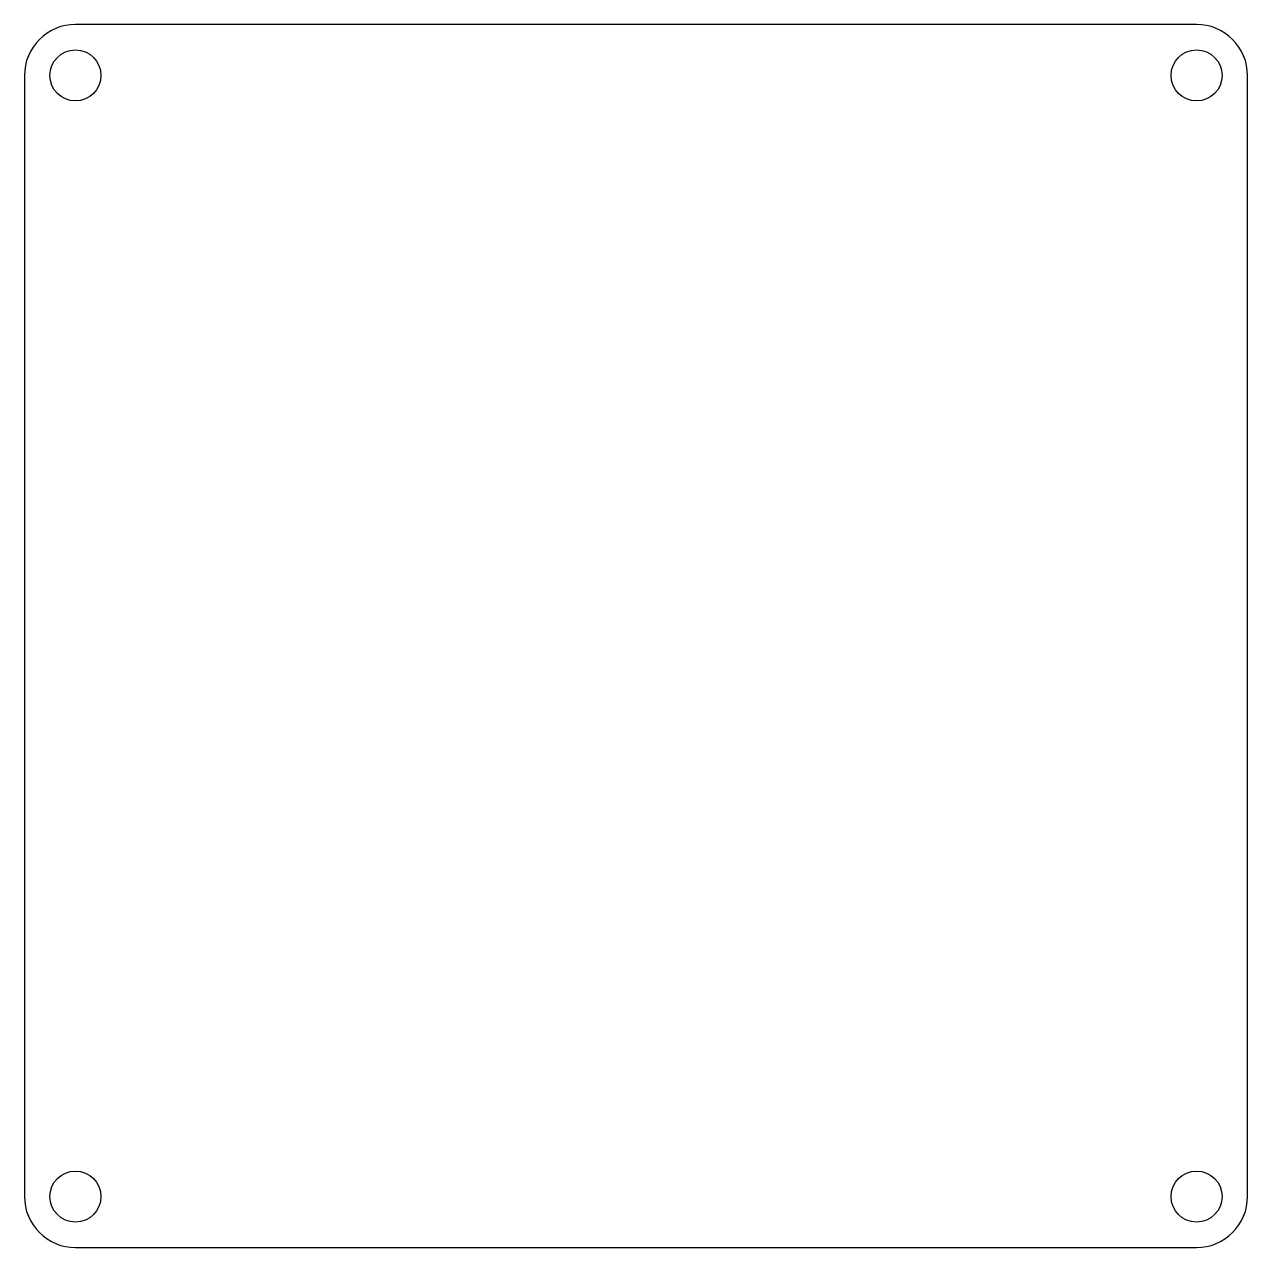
# Model space of a CAD drawing. Header units: millimetres. Extents: x 0 to 3, y 0 to 3.
import ezdxf

# ---------------------------------------------------------------- set-up
doc = ezdxf.new("R2010")
doc.units = ezdxf.units.MM
doc.header["$MEASUREMENT"] = 0
doc.layers.add('Default', color=178, linetype='Continuous', true_color=0x000000)

msp = doc.modelspace()

# ---------------------------------------------------------------- linework, layer by layer
at = {"layer": 'Default'}
msp.add_lwpolyline([(2.875, 3), (0.125, 3, 0.414214), (0, 2.875), (0, 0.125, 0.414214), (0.125, 0), (2.875, 0, 0.414214), (3, 0.125), (3, 2.875, 0.414214)], format="xyb", close=True, dxfattribs=at)
for centre in [(0.125, 2.875), (2.875, 2.875), (0.125, 0.125), (2.875, 0.125)]:
    msp.add_circle(centre, 0.0625, dxfattribs=at)

doc.saveas('drawing.dxf')
